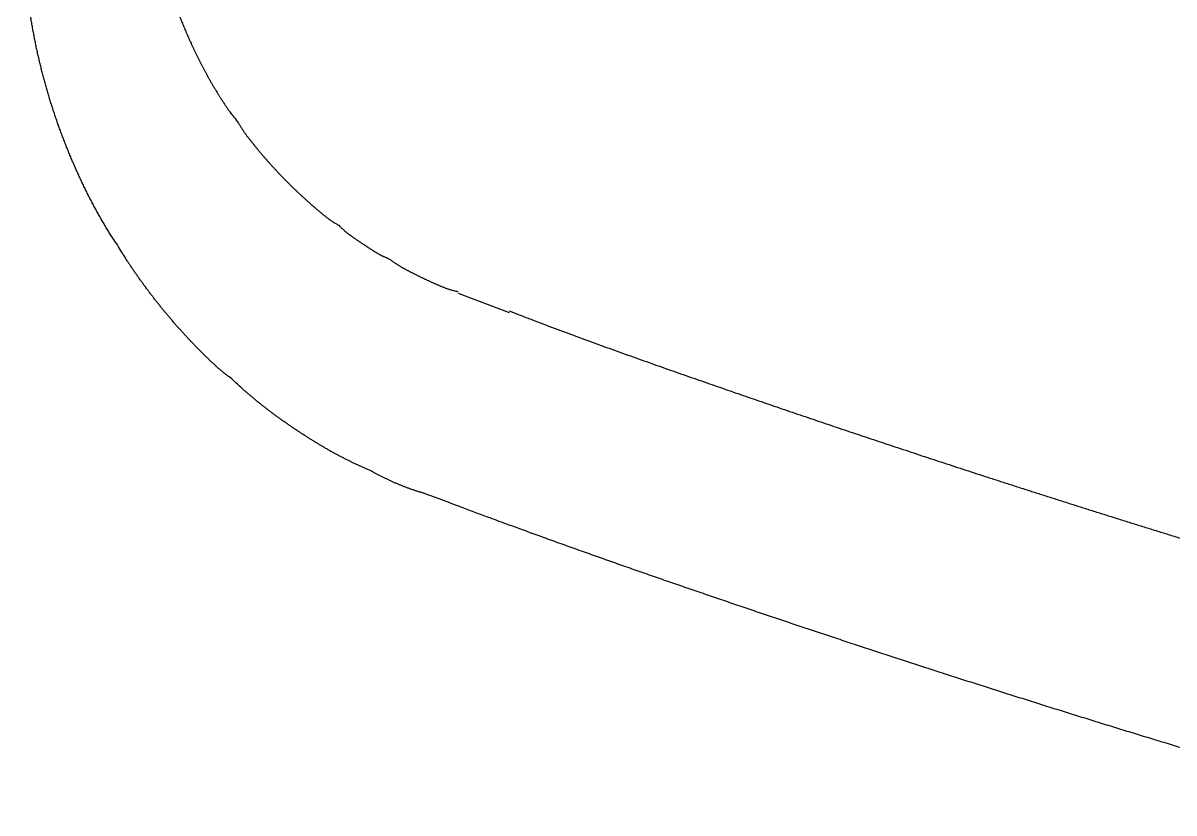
# Model space of a CAD drawing. Extents: x 832 to 911, y 781 to 934.
# Drawn here: x 867.469 to 868.033, y 800.288 to 800.675 of the extents above; entities that cross this region are included whole.
import ezdxf

# ---------------------------------------------------------------- set-up
doc = ezdxf.new("R2010")
doc.units = 0
doc.header["$MEASUREMENT"] = 0
doc.layers.add('1', color=4, linetype='Continuous')

# ---------------------------------------------------------------- blocks, each defined once
blk = doc.blocks.new('HSSCP')
at = {"layer": '1', "color": 4}
blk.add_lwpolyline([(3.21311, -1.93062), (3.23819, -1.94004)], dxfattribs=at)
for points, knots in [([(3.06171, -1.72265), (3.06171, -1.72265), (3.06177, -1.72383), (3.06177, -1.72383), (3.06178, -1.72421), (3.06179, -1.72459), (3.06182, -1.72497), (3.06184, -1.72535), (3.06185, -1.72573), (3.06188, -1.72609), (3.06189, -1.72646), (3.06192, -1.72684), (3.06193, -1.72721), (3.06196, -1.72756), (3.06198, -1.72793), (3.062, -1.72828), (3.06203, -1.72863), (3.06205, -1.729), (3.06208, -1.72935), (3.06209, -1.72969), (3.06212, -1.73004), (3.06215, -1.73039), (3.06217, -1.73073), (3.0622, -1.73107), (3.06223, -1.73141), (3.06226, -1.73175), (3.06228, -1.73209), (3.06231, -1.73243), (3.06234, -1.73277), (3.06236, -1.73309), (3.06241, -1.73343), (3.06243, -1.73376), (3.06246, -1.73408), (3.06249, -1.73441), (3.06253, -1.73473), (3.06255, -1.73506), (3.06258, -1.73539), (3.06262, -1.73571), (3.06265, -1.73604), (3.06268, -1.73636), (3.06272, -1.73667), (3.06274, -1.737), (3.06278, -1.73733), (3.06281, -1.73764), (3.06285, -1.73796), (3.06289, -1.73827), (3.06292, -1.7386), (3.06296, -1.73891), (3.06299, -1.73922), (3.06303, -1.73955), (3.06307, -1.73986), (3.06311, -1.74017), (3.06315, -1.74049), (3.06318, -1.7408), (3.06322, -1.74112), (3.06326, -1.74143), (3.0633, -1.74175), (3.06334, -1.74206), (3.06338, -1.74237), (3.06342, -1.74268), (3.06346, -1.74299), (3.0635, -1.74331), (3.06354, -1.74362), (3.06359, -1.74393), (3.06364, -1.74424), (3.06368, -1.74455), (3.06372, -1.74487), (3.06376, -1.74518), (3.06382, -1.74549), (3.06386, -1.7458), (3.0639, -1.74613), (3.06395, -1.74644), (3.06399, -1.74675), (3.06405, -1.74706), (3.06409, -1.74738), (3.06414, -1.74769), (3.06418, -1.748), (3.06424, -1.74831), (3.06429, -1.74864), (3.06434, -1.74895), (3.06439, -1.74926), (3.06444, -1.74957), (3.06449, -1.7499), (3.06455, -1.75021), (3.0646, -1.75052), (3.06466, -1.75085), (3.06471, -1.75116), (3.06477, -1.75149), (3.06482, -1.7518), (3.06487, -1.75212), (3.06493, -1.75243), (3.06498, -1.75276), (3.06504, -1.75309), (3.0651, -1.7534), (3.06516, -1.75372), (3.06521, -1.75405), (3.06528, -1.75437), (3.06533, -1.7547), (3.0654, -1.75503), (3.06546, -1.75535), (3.06552, -1.75568), (3.06558, -1.756), (3.06565, -1.75633), (3.06571, -1.75667), (3.06577, -1.75699), (3.06584, -1.75732), (3.0659, -1.75766), (3.06597, -1.75798), (3.06604, -1.75832), (3.06611, -1.75865), (3.06618, -1.75899), (3.06624, -1.75931), (3.06631, -1.75965), (3.06638, -1.75999), (3.06646, -1.76033), (3.06653, -1.76067), (3.0666, -1.76101), (3.06668, -1.76135), (3.06675, -1.76168), (3.06683, -1.76202), (3.06689, -1.76236), (3.06698, -1.7627), (3.06706, -1.76305), (3.06714, -1.76339), (3.06721, -1.76375), (3.06729, -1.76409), (3.06737, -1.76444), (3.06745, -1.76479), (3.06753, -1.76513), (3.06761, -1.76548), (3.06771, -1.76584), (3.06779, -1.76619), (3.06787, -1.76654), (3.06795, -1.76689), (3.06805, -1.76725), (3.06813, -1.76761), (3.06822, -1.76796), (3.06831, -1.76832), (3.0684, -1.76868), (3.0685, -1.76904), (3.06858, -1.7694), (3.06867, -1.76976), (3.06877, -1.77012), (3.06886, -1.77047), (3.06896, -1.77084), (3.06905, -1.77121), (3.06915, -1.77157), (3.06924, -1.77193), (3.06934, -1.77229), (3.06944, -1.77266), (3.06954, -1.77302), (3.06963, -1.77339), (3.06974, -1.77377), (3.06985, -1.77414), (3.06995, -1.7745), (3.07005, -1.77487), (3.07015, -1.77523), (3.07026, -1.77561), (3.07037, -1.77598), (3.07048, -1.77635), (3.07058, -1.77673), (3.07069, -1.77709), (3.0708, -1.77747), (3.07091, -1.77784), (3.07102, -1.77822), (3.07114, -1.77858), (3.07125, -1.77896), (3.07136, -1.77934), (3.07148, -1.77971), (3.07159, -1.78009), (3.07171, -1.78047), (3.07182, -1.78085), (3.07194, -1.78123), (3.07206, -1.78161), (3.07218, -1.78198), (3.07229, -1.78236), (3.07241, -1.78274), (3.07254, -1.78311), (3.07267, -1.78349), (3.07279, -1.78387), (3.07292, -1.78427), (3.07304, -1.78465), (3.07316, -1.78503), (3.0733, -1.78541), (3.07342, -1.78579), (3.07355, -1.78618), (3.07369, -1.78656), (3.07381, -1.78694), (3.07395, -1.78733), (3.07408, -1.78771), (3.07422, -1.78811), (3.07435, -1.78849), (3.07449, -1.78888), (3.07463, -1.78927), (3.07476, -1.78965), (3.0749, -1.79005), (3.07505, -1.79044), (3.07518, -1.79082), (3.07533, -1.79121), (3.07547, -1.79161), (3.07562, -1.792), (3.07575, -1.79239), (3.0759, -1.79279), (3.07605, -1.79318), (3.0762, -1.79357), (3.07635, -1.79397), (3.0765, -1.79436), (3.07665, -1.79475), (3.0768, -1.79516), (3.07696, -1.79555), (3.07711, -1.79595), (3.07727, -1.79635), (3.07742, -1.79675), (3.07758, -1.79714), (3.07775, -1.79755), (3.07789, -1.79794), (3.07806, -1.79835), (3.07822, -1.79875), (3.07838, -1.79915), (3.07855, -1.79955), (3.07872, -1.79996), (3.07888, -1.80037), (3.07905, -1.80076), (3.07922, -1.80117), (3.07939, -1.80157), (3.07956, -1.80198), (3.07973, -1.80239), (3.0799, -1.8028), (3.08008, -1.8032), (3.08025, -1.80362), (3.08043, -1.80403), (3.08061, -1.80444), (3.0808, -1.80484), (3.08097, -1.80526), (3.08115, -1.80567), (3.08134, -1.80609), (3.08152, -1.8065), (3.08171, -1.80691), (3.0819, -1.80733), (3.08209, -1.80775), (3.08228, -1.80815), (3.08247, -1.80857), (3.08266, -1.80899), (3.08285, -1.80941), (3.08305, -1.80982), (3.08324, -1.81024), (3.08344, -1.81066), (3.08363, -1.81108), (3.08384, -1.8115), (3.08404, -1.81192), (3.08424, -1.81234), (3.08445, -1.81278), (3.08465, -1.8132), (3.08485, -1.81362), (3.08507, -1.81404), (3.08527, -1.81446), (3.08548, -1.81489), (3.08569, -1.81531), (3.08591, -1.81575), (3.08613, -1.81617), (3.08634, -1.8166), (3.08656, -1.81702), (3.08678, -1.81746), (3.087, -1.81789), (3.08723, -1.81831), (3.08744, -1.81875), (3.08767, -1.81918), (3.08789, -1.81961), (3.08812, -1.82005), (3.08835, -1.82048), (3.08858, -1.82092), (3.08881, -1.82135), (3.08906, -1.82178), (3.08929, -1.82222), (3.08952, -1.82265), (3.08976, -1.8231), (3.09001, -1.82353), (3.09025, -1.82397), (3.09048, -1.82442), (3.09074, -1.82485), (3.09098, -1.8253), (3.09123, -1.82573), (3.09147, -1.82618), (3.09173, -1.82661), (3.09199, -1.82706), (3.09223, -1.82749), (3.09249, -1.82794), (3.09275, -1.82839), (3.093, -1.82884), (3.09328, -1.82928), (3.09353, -1.82973), (3.0938, -1.83017), (3.09406, -1.83063), (3.09433, -1.83108), (3.0946, -1.83152), (3.09488, -1.83197), (3.09515, -1.83242), (3.09543, -1.83287), (3.0957, -1.83331), (3.09597, -1.83376), (3.09626, -1.83421), (3.09654, -1.83466), (3.09682, -1.83509), (3.0971, -1.83554), (3.09738, -1.83598), (3.09768, -1.83643), (3.09798, -1.83689), (3.09828, -1.83734), (3.09858, -1.8378), (3.09889, -1.83826), (3.09918, -1.83868), (3.09947, -1.83912), (3.09976, -1.83955), (3.10002, -1.83993), (3.10029, -1.84031), (3.10055, -1.84071), (3.1009, -1.84119), (3.10125, -1.84168), (3.1016, -1.84216), (3.10216, -1.8429), (3.10272, -1.84363), (3.10329, -1.84437), (3.10402, -1.84532), (3.10476, -1.84627), (3.10551, -1.84722)], [0, 0, 0, 0, 1, 1, 1, 2, 2, 2, 3, 3, 3, 4, 4, 4, 5, 5, 5, 6, 6, 6, 7, 7, 7, 8, 8, 8, 9, 9, 9, 10, 10, 10, 11, 11, 11, 12, 12, 12, 13, 13, 13, 14, 14, 14, 15, 15, 15, 16, 16, 16, 17, 17, 17, 18, 18, 18, 19, 19, 19, 20, 20, 20, 21, 21, 21, 22, 22, 22, 23, 23, 23, 24, 24, 24, 25, 25, 25, 26, 26, 26, 27, 27, 27, 28, 28, 28, 29, 29, 29, 30, 30, 30, 31, 31, 31, 32, 32, 32, 33, 33, 33, 34, 34, 34, 35, 35, 35, 36, 36, 36, 37, 37, 37, 38, 38, 38, 39, 39, 39, 40, 40, 40, 41, 41, 41, 42, 42, 42, 43, 43, 43, 44, 44, 44, 45, 45, 45, 46, 46, 46, 47, 47, 47, 48, 48, 48, 49, 49, 49, 50, 50, 50, 51, 51, 51, 52, 52, 52, 53, 53, 53, 54, 54, 54, 55, 55, 55, 56, 56, 56, 57, 57, 57, 58, 58, 58, 59, 59, 59, 60, 60, 60, 61, 61, 61, 62, 62, 62, 63, 63, 63, 64, 64, 64, 65, 65, 65, 66, 66, 66, 67, 67, 67, 68, 68, 68, 69, 69, 69, 70, 70, 70, 71, 71, 71, 72, 72, 72, 73, 73, 73, 74, 74, 74, 75, 75, 75, 76, 76, 76, 77, 77, 77, 78, 78, 78, 79, 79, 79, 80, 80, 80, 81, 81, 81, 82, 82, 82, 83, 83, 83, 84, 84, 84, 85, 85, 85, 86, 86, 86, 87, 87, 87, 88, 88, 88, 89, 89, 89, 90, 90, 90, 91, 91, 91, 92, 92, 92, 93, 93, 93, 94, 94, 94, 95, 95, 95, 96, 96, 96, 97, 97, 97, 98, 98, 98, 99, 99, 99, 100, 100, 100, 101, 101, 101, 102, 102, 102, 103, 103, 103, 104, 104, 104, 105, 105, 105, 106, 106, 106, 107, 107, 107, 108, 108, 108, 108]), ([(3.0462, -1.90696), (3.0462, -1.90696), (3.04492, -1.90505), (3.04492, -1.90505), (3.04449, -1.90441), (3.04408, -1.90376), (3.04366, -1.90312), (3.04324, -1.90247), (3.04283, -1.90181), (3.04241, -1.90116), (3.04201, -1.90051), (3.0416, -1.89984), (3.04119, -1.89918), (3.04079, -1.89851), (3.04038, -1.89783), (3.03998, -1.89717), (3.03958, -1.89649), (3.03918, -1.89581), (3.03879, -1.89513), (3.0384, -1.89446), (3.038, -1.89378), (3.03761, -1.89309), (3.03723, -1.89241), (3.03684, -1.89172), (3.03646, -1.89103), (3.03608, -1.89033), (3.03569, -1.88964), (3.03532, -1.88894), (3.03494, -1.88824), (3.03456, -1.88754), (3.03419, -1.88683), (3.03381, -1.88613), (3.03345, -1.88542), (3.03308, -1.88472), (3.03271, -1.88401), (3.03235, -1.88329), (3.03198, -1.88259), (3.03163, -1.88187), (3.03128, -1.88116), (3.03091, -1.88045), (3.03056, -1.87973), (3.03021, -1.87901), (3.02985, -1.87829), (3.02951, -1.87756), (3.02916, -1.87684), (3.02882, -1.87612), (3.02848, -1.87539), (3.02813, -1.87465), (3.0278, -1.87394), (3.02747, -1.8732), (3.02713, -1.87247), (3.02679, -1.87174), (3.02646, -1.87101), (3.02614, -1.87027), (3.02581, -1.86954), (3.02549, -1.86881), (3.02516, -1.86808), (3.02483, -1.86734), (3.02452, -1.8666), (3.0242, -1.86587), (3.02389, -1.86512), (3.02357, -1.86439), (3.02326, -1.86364), (3.02295, -1.86291), (3.02265, -1.86216), (3.02234, -1.86142), (3.02204, -1.86067), (3.02174, -1.85992), (3.02144, -1.85918), (3.02115, -1.85843), (3.02085, -1.85769), (3.02055, -1.85694), (3.02026, -1.85619), (3.01997, -1.85545), (3.01968, -1.8547), (3.0194, -1.85394), (3.01911, -1.8532), (3.01884, -1.85244), (3.01855, -1.85169), (3.01828, -1.85093), (3.01801, -1.85019), (3.01773, -1.84943), (3.01746, -1.84867), (3.0172, -1.84791), (3.01693, -1.84715), (3.01666, -1.8464), (3.0164, -1.84564), (3.01614, -1.84488), (3.01588, -1.84412), (3.01562, -1.84335), (3.01537, -1.84259), (3.01511, -1.84183), (3.01487, -1.84107), (3.01461, -1.84031), (3.01436, -1.83954), (3.01412, -1.83878), (3.01388, -1.83801), (3.01364, -1.83725), (3.0134, -1.83647), (3.01317, -1.83571), (3.01293, -1.83494), (3.0127, -1.83417), (3.01246, -1.83341), (3.01223, -1.83263), (3.01202, -1.83186), (3.01179, -1.83109), (3.01157, -1.83032), (3.01135, -1.82954), (3.01114, -1.82877), (3.01092, -1.828), (3.0107, -1.82722), (3.01048, -1.82645), (3.01028, -1.82568), (3.01008, -1.8249), (3.00987, -1.82412), (3.00966, -1.82334), (3.00947, -1.82257), (3.00926, -1.82178), (3.00906, -1.82101), (3.00887, -1.82022), (3.00868, -1.81945), (3.00849, -1.81866), (3.0083, -1.81789), (3.00811, -1.8171), (3.00792, -1.81632), (3.00774, -1.81554), (3.00757, -1.81476), (3.00739, -1.81397), (3.00722, -1.81318), (3.00704, -1.81241), (3.00686, -1.81163), (3.0067, -1.81084), (3.00652, -1.81005), (3.00636, -1.80927), (3.0062, -1.80848), (3.00604, -1.80769), (3.00587, -1.80691), (3.00572, -1.80612), (3.00556, -1.80533), (3.00541, -1.80453), (3.00526, -1.80374), (3.00511, -1.80296), (3.00496, -1.80217), (3.00481, -1.80137), (3.00468, -1.80058), (3.00454, -1.7998), (3.00439, -1.799), (3.00426, -1.79821), (3.00412, -1.79742), (3.004, -1.79662), (3.00387, -1.79584), (3.00374, -1.79504), (3.00361, -1.79425), (3.00349, -1.79345), (3.00336, -1.79266), (3.00326, -1.79186), (3.00313, -1.79106), (3.00302, -1.79028), (3.0029, -1.78948), (3.00279, -1.78868), (3.00269, -1.78788), (3.00258, -1.78709), (3.00248, -1.78629), (3.00237, -1.78549), (3.00228, -1.78469), (3.00218, -1.78389), (3.00208, -1.78309), (3.00199, -1.78229), (3.0019, -1.78149), (3.0018, -1.78069), (3.00172, -1.77989), (3.00164, -1.77909), (3.00155, -1.77829), (3.00148, -1.77749), (3.0014, -1.77667), (3.00132, -1.77587), (3.00125, -1.77506), (3.00117, -1.77426), (3.0011, -1.77344), (3.00103, -1.77264), (3.00096, -1.77183), (3.00091, -1.77103), (3.00084, -1.77023), (3.00079, -1.76943), (3.00073, -1.7686), (3.00068, -1.76779), (3.00062, -1.76696), (3.00057, -1.76612), (3.00052, -1.76528), (3.00047, -1.76442), (3.00043, -1.76364), (3.00039, -1.76284), (3.00035, -1.76205), (3.00031, -1.76133), (3.00028, -1.76061), (3.00024, -1.75989), (3.00022, -1.75896), (3.00018, -1.75802), (3.00016, -1.75709), (3.00012, -1.75565), (3.00008, -1.7542), (3.00007, -1.75275), (3.00004, -1.75083), (3.00001, -1.74894), (3, -1.74702)], [0, 0, 0, 0, 1, 1, 1, 2, 2, 2, 3, 3, 3, 4, 4, 4, 5, 5, 5, 6, 6, 6, 7, 7, 7, 8, 8, 8, 9, 9, 9, 10, 10, 10, 11, 11, 11, 12, 12, 12, 13, 13, 13, 14, 14, 14, 15, 15, 15, 16, 16, 16, 17, 17, 17, 18, 18, 18, 19, 19, 19, 20, 20, 20, 21, 21, 21, 22, 22, 22, 23, 23, 23, 24, 24, 24, 25, 25, 25, 26, 26, 26, 27, 27, 27, 28, 28, 28, 29, 29, 29, 30, 30, 30, 31, 31, 31, 32, 32, 32, 33, 33, 33, 34, 34, 34, 35, 35, 35, 36, 36, 36, 37, 37, 37, 38, 38, 38, 39, 39, 39, 40, 40, 40, 41, 41, 41, 42, 42, 42, 43, 43, 43, 44, 44, 44, 45, 45, 45, 46, 46, 46, 47, 47, 47, 48, 48, 48, 49, 49, 49, 50, 50, 50, 51, 51, 51, 52, 52, 52, 53, 53, 53, 54, 54, 54, 55, 55, 55, 56, 56, 56, 57, 57, 57, 58, 58, 58, 59, 59, 59, 60, 60, 60, 61, 61, 61, 62, 62, 62, 63, 63, 63, 64, 64, 64, 65, 65, 65, 66, 66, 66, 67, 67, 67, 68, 68, 68, 68]), ([(3.10551, -1.84722), (3.10551, -1.84722), (3.10593, -1.84793), (3.10593, -1.84793), (3.10607, -1.84816), (3.1062, -1.84841), (3.10634, -1.84864), (3.10647, -1.84887), (3.10662, -1.84909), (3.10676, -1.84932), (3.10689, -1.84953), (3.10703, -1.84975), (3.10718, -1.84997), (3.10731, -1.85019), (3.10745, -1.8504), (3.1076, -1.85062), (3.10773, -1.85082), (3.10787, -1.85103), (3.10802, -1.85124), (3.10815, -1.85145), (3.10829, -1.85164), (3.10844, -1.85184), (3.10857, -1.85204), (3.10871, -1.85225), (3.10886, -1.85244), (3.109, -1.85264), (3.10914, -1.85283), (3.10928, -1.85302), (3.10942, -1.85321), (3.10956, -1.8534), (3.1097, -1.85359), (3.10985, -1.85378), (3.10999, -1.85397), (3.11013, -1.85416), (3.11027, -1.85434), (3.11042, -1.85453), (3.11056, -1.85472), (3.1107, -1.85489), (3.11084, -1.85508), (3.11099, -1.85526), (3.11112, -1.85545), (3.11127, -1.85562), (3.11141, -1.8558), (3.11156, -1.85599), (3.11171, -1.85617), (3.11184, -1.85634), (3.11199, -1.85653), (3.11213, -1.85671), (3.11228, -1.85689), (3.11243, -1.85708), (3.11256, -1.85725), (3.11271, -1.85743), (3.11285, -1.8576), (3.113, -1.85779), (3.11315, -1.85797), (3.11328, -1.85815), (3.11343, -1.85832), (3.11358, -1.8585), (3.11373, -1.85868), (3.11386, -1.85887), (3.11401, -1.85904), (3.11416, -1.85922), (3.11431, -1.8594), (3.11445, -1.85957), (3.1146, -1.85975), (3.11475, -1.85992), (3.1149, -1.8601), (3.11503, -1.86028), (3.11518, -1.86045), (3.11533, -1.86063), (3.11548, -1.86081), (3.11563, -1.86098), (3.11578, -1.86116), (3.11591, -1.86133), (3.11606, -1.86151), (3.11621, -1.86169), (3.11636, -1.86186), (3.11651, -1.86203), (3.11666, -1.8622), (3.11681, -1.86238), (3.11696, -1.86256), (3.11711, -1.86273), (3.11726, -1.86291), (3.1174, -1.86308), (3.11754, -1.86325), (3.1177, -1.86342), (3.11784, -1.8636), (3.118, -1.86378), (3.11815, -1.86394), (3.1183, -1.86412), (3.11845, -1.86429), (3.1186, -1.86447), (3.11875, -1.86463), (3.1189, -1.86481), (3.11905, -1.86498), (3.11919, -1.86515), (3.11934, -1.86532), (3.11949, -1.8655), (3.11966, -1.86566), (3.11981, -1.86584), (3.11995, -1.86601), (3.1201, -1.86618), (3.12025, -1.86635), (3.1204, -1.86652), (3.12056, -1.86669), (3.12071, -1.86687), (3.12086, -1.86703), (3.12101, -1.86721), (3.12118, -1.86737), (3.12132, -1.86755), (3.12147, -1.86771), (3.12162, -1.86789), (3.12179, -1.86805), (3.12193, -1.86821), (3.12208, -1.86839), (3.12223, -1.86855), (3.1224, -1.86873), (3.12255, -1.86889), (3.12269, -1.86905), (3.12286, -1.86923), (3.12301, -1.86939), (3.12316, -1.86955), (3.12332, -1.86973), (3.12347, -1.86989), (3.12363, -1.87006), (3.12378, -1.87023), (3.12393, -1.8704), (3.12409, -1.87056), (3.12424, -1.87072), (3.1244, -1.8709), (3.12455, -1.87106), (3.1247, -1.87122), (3.12486, -1.87139), (3.12501, -1.87155), (3.12518, -1.87171), (3.12533, -1.87187), (3.12549, -1.87204), (3.12564, -1.87221), (3.1258, -1.87238), (3.12595, -1.87254), (3.12611, -1.8727), (3.12626, -1.87286), (3.12642, -1.87303), (3.12657, -1.87319), (3.12674, -1.87335), (3.12689, -1.87351), (3.12705, -1.87368), (3.1272, -1.87383), (3.12736, -1.87399), (3.12751, -1.87415), (3.12767, -1.87432), (3.12783, -1.87448), (3.12798, -1.87464), (3.12815, -1.8748), (3.1283, -1.87497), (3.12846, -1.87512), (3.12862, -1.87528), (3.12877, -1.87544), (3.12893, -1.8756), (3.1291, -1.87577), (3.12925, -1.87592), (3.12941, -1.87608), (3.12957, -1.87624), (3.12972, -1.87639), (3.12988, -1.87655), (3.13005, -1.87672), (3.13019, -1.87688), (3.13036, -1.87703), (3.13052, -1.87719), (3.13068, -1.87735), (3.13083, -1.8775), (3.131, -1.87767), (3.13116, -1.87781), (3.13132, -1.87798), (3.13148, -1.87814), (3.13165, -1.87829), (3.1318, -1.87845), (3.13196, -1.8786), (3.13212, -1.87876), (3.13228, -1.87891), (3.13245, -1.87908), (3.13261, -1.87924), (3.13277, -1.87939), (3.13293, -1.87955), (3.1331, -1.8797), (3.13326, -1.87986), (3.13342, -1.88001), (3.13359, -1.88017), (3.13375, -1.88032), (3.13391, -1.88047), (3.13407, -1.88064), (3.13424, -1.88078), (3.1344, -1.88095), (3.13456, -1.8811), (3.13472, -1.88126), (3.13489, -1.88141), (3.13505, -1.88157), (3.13523, -1.88172), (3.13539, -1.88188), (3.13555, -1.88203), (3.13572, -1.8822), (3.13589, -1.88234), (3.13605, -1.88249), (3.13622, -1.88266), (3.13638, -1.88281), (3.13656, -1.88297), (3.13672, -1.88312), (3.1369, -1.88327), (3.13706, -1.88343), (3.13723, -1.88358), (3.1374, -1.88374), (3.13756, -1.88389), (3.13774, -1.88405), (3.13791, -1.8842), (3.13808, -1.88437), (3.13825, -1.88451), (3.13841, -1.88466), (3.13859, -1.88483), (3.13877, -1.88498), (3.13893, -1.88514), (3.13911, -1.88529), (3.13928, -1.88545), (3.13946, -1.8856), (3.13963, -1.88576), (3.1398, -1.88591), (3.13997, -1.88606), (3.14015, -1.88622), (3.14033, -1.88637), (3.1405, -1.88654), (3.14068, -1.88668), (3.14086, -1.88685), (3.14103, -1.887), (3.14121, -1.88716), (3.1414, -1.88731), (3.14157, -1.88747), (3.14175, -1.88762), (3.14193, -1.88778), (3.14212, -1.88793), (3.14229, -1.8881), (3.14247, -1.88826), (3.14266, -1.88841), (3.14284, -1.88857), (3.14301, -1.88872), (3.1432, -1.88888), (3.14339, -1.88903), (3.14357, -1.88919), (3.14376, -1.88936), (3.14393, -1.88951), (3.14412, -1.88967), (3.14431, -1.88983), (3.1445, -1.88998), (3.14469, -1.89014), (3.14487, -1.89031), (3.14506, -1.89046), (3.14525, -1.89062), (3.14544, -1.89078), (3.14563, -1.89094), (3.14583, -1.89109), (3.14602, -1.89126), (3.14621, -1.89142), (3.1464, -1.89158), (3.14659, -1.89173), (3.1468, -1.89189), (3.14699, -1.89206), (3.14719, -1.89222), (3.14738, -1.89237), (3.14758, -1.89253), (3.14777, -1.89269), (3.14798, -1.89284), (3.14817, -1.89301), (3.14837, -1.89317), (3.14857, -1.89332), (3.14876, -1.89347), (3.14897, -1.89363), (3.14917, -1.89378), (3.14937, -1.89394), (3.14958, -1.89409), (3.14979, -1.89424), (3.15, -1.8944), (3.15021, -1.89455), (3.1504, -1.89469), (3.15061, -1.89484), (3.15081, -1.89497), (3.15099, -1.89511), (3.15116, -1.89523), (3.15135, -1.89537), (3.15158, -1.89551), (3.15181, -1.89566), (3.15206, -1.89581), (3.15243, -1.89604), (3.15279, -1.89626), (3.15317, -1.89646), (3.15365, -1.89675), (3.15413, -1.89702), (3.15462, -1.89729)], [0, 0, 0, 0, 1, 1, 1, 2, 2, 2, 3, 3, 3, 4, 4, 4, 5, 5, 5, 6, 6, 6, 7, 7, 7, 8, 8, 8, 9, 9, 9, 10, 10, 10, 11, 11, 11, 12, 12, 12, 13, 13, 13, 14, 14, 14, 15, 15, 15, 16, 16, 16, 17, 17, 17, 18, 18, 18, 19, 19, 19, 20, 20, 20, 21, 21, 21, 22, 22, 22, 23, 23, 23, 24, 24, 24, 25, 25, 25, 26, 26, 26, 27, 27, 27, 28, 28, 28, 29, 29, 29, 30, 30, 30, 31, 31, 31, 32, 32, 32, 33, 33, 33, 34, 34, 34, 35, 35, 35, 36, 36, 36, 37, 37, 37, 38, 38, 38, 39, 39, 39, 40, 40, 40, 41, 41, 41, 42, 42, 42, 43, 43, 43, 44, 44, 44, 45, 45, 45, 46, 46, 46, 47, 47, 47, 48, 48, 48, 49, 49, 49, 50, 50, 50, 51, 51, 51, 52, 52, 52, 53, 53, 53, 54, 54, 54, 55, 55, 55, 56, 56, 56, 57, 57, 57, 58, 58, 58, 59, 59, 59, 60, 60, 60, 61, 61, 61, 62, 62, 62, 63, 63, 63, 64, 64, 64, 65, 65, 65, 66, 66, 66, 67, 67, 67, 68, 68, 68, 69, 69, 69, 70, 70, 70, 71, 71, 71, 72, 72, 72, 73, 73, 73, 74, 74, 74, 75, 75, 75, 76, 76, 76, 77, 77, 77, 78, 78, 78, 79, 79, 79, 80, 80, 80, 81, 81, 81, 82, 82, 82, 83, 83, 83, 84, 84, 84, 85, 85, 85, 86, 86, 86, 87, 87, 87, 88, 88, 88, 89, 89, 89, 90, 90, 90, 91, 91, 91, 92, 92, 92, 93, 93, 93, 94, 94, 94, 95, 95, 95, 96, 96, 96, 97, 97, 97, 98, 98, 98, 98]), ([(3.15462, -1.89729), (3.15462, -1.89729), (3.15503, -1.89771), (3.15503, -1.89771), (3.15516, -1.89785), (3.1553, -1.89798), (3.15544, -1.89812), (3.15557, -1.89825), (3.15571, -1.89838), (3.15584, -1.89851), (3.15598, -1.89863), (3.15611, -1.89877), (3.15625, -1.89889), (3.15639, -1.89901), (3.15652, -1.89914), (3.15666, -1.89927), (3.15679, -1.89939), (3.15693, -1.8995), (3.15706, -1.89962), (3.1572, -1.89975), (3.15734, -1.89987), (3.15747, -1.89998), (3.15761, -1.9001), (3.15774, -1.90021), (3.15788, -1.90033), (3.15801, -1.90044), (3.15815, -1.90055), (3.15828, -1.90066), (3.15842, -1.90076), (3.15856, -1.90089), (3.15869, -1.90099), (3.15883, -1.90109), (3.15896, -1.9012), (3.1591, -1.90131), (3.15923, -1.90141), (3.15937, -1.90152), (3.15951, -1.90162), (3.15964, -1.90173), (3.15978, -1.90184), (3.15991, -1.90193), (3.16005, -1.90203), (3.16018, -1.90213), (3.16033, -1.90223), (3.16047, -1.90234), (3.1606, -1.90243), (3.16074, -1.90253), (3.16088, -1.90262), (3.16101, -1.90273), (3.16115, -1.90283), (3.16128, -1.90292), (3.16142, -1.90302), (3.16155, -1.90311), (3.16169, -1.90321), (3.16182, -1.9033), (3.16196, -1.90339), (3.1621, -1.90349), (3.16223, -1.90358), (3.16237, -1.90368), (3.1625, -1.90377), (3.16264, -1.90387), (3.16277, -1.90396), (3.16291, -1.90406), (3.16305, -1.90415), (3.16318, -1.90425), (3.16332, -1.90434), (3.16345, -1.90444), (3.16359, -1.90453), (3.16372, -1.90463), (3.16386, -1.90471), (3.16399, -1.90481), (3.16413, -1.9049), (3.16427, -1.905), (3.1644, -1.90509), (3.16454, -1.90519), (3.16467, -1.90527), (3.16481, -1.90536), (3.16494, -1.90546), (3.16508, -1.90555), (3.16522, -1.90563), (3.16535, -1.90573), (3.16549, -1.90582), (3.16562, -1.90592), (3.16576, -1.906), (3.16589, -1.90609), (3.16603, -1.90619), (3.16616, -1.90627), (3.16631, -1.90637), (3.16645, -1.90646), (3.16659, -1.90654), (3.16672, -1.90664), (3.16686, -1.90673), (3.16699, -1.90681), (3.16713, -1.90691), (3.16726, -1.907), (3.1674, -1.90708), (3.16753, -1.90718), (3.16767, -1.90726), (3.16781, -1.90736), (3.16794, -1.90744), (3.16808, -1.90753), (3.16821, -1.90763), (3.16835, -1.90771), (3.16848, -1.9078), (3.16862, -1.90788), (3.16876, -1.90798), (3.16889, -1.90806), (3.16903, -1.90816), (3.16916, -1.90824), (3.1693, -1.90832), (3.16943, -1.90841), (3.16957, -1.90849), (3.1697, -1.90859), (3.16984, -1.90867), (3.16998, -1.90877), (3.17011, -1.90885), (3.17025, -1.90893), (3.17038, -1.90902), (3.17052, -1.90911), (3.17065, -1.9092), (3.17079, -1.90928), (3.17093, -1.90936), (3.17106, -1.90946), (3.1712, -1.90954), (3.17133, -1.90962), (3.17147, -1.90972), (3.1716, -1.9098), (3.17174, -1.90988), (3.17188, -1.90996), (3.17201, -1.91005), (3.17215, -1.91014), (3.17228, -1.91022), (3.17242, -1.9103), (3.17255, -1.91038), (3.17269, -1.91046), (3.17282, -1.91054), (3.17296, -1.91062), (3.1731, -1.91071), (3.17323, -1.91079), (3.17337, -1.91087), (3.1735, -1.91095), (3.17364, -1.91103), (3.17377, -1.91111), (3.17391, -1.91119), (3.17405, -1.91126), (3.17418, -1.91134), (3.17432, -1.91142), (3.17445, -1.91149), (3.17459, -1.91157), (3.17472, -1.91164), (3.17486, -1.91172), (3.17499, -1.91179), (3.17513, -1.91186), (3.17527, -1.91193), (3.1754, -1.91201), (3.17554, -1.91208), (3.17567, -1.91214), (3.17581, -1.91221), (3.17596, -1.91228), (3.17609, -1.91235), (3.17623, -1.91241), (3.17636, -1.91247), (3.1765, -1.91254), (3.17662, -1.91259), (3.17674, -1.91265), (3.17687, -1.9127), (3.17699, -1.91275), (3.17714, -1.91282), (3.17729, -1.91289), (3.17744, -1.91294), (3.17767, -1.91304), (3.17791, -1.91312), (3.17814, -1.9132), (3.17845, -1.91331), (3.17875, -1.9134), (3.17906, -1.91351)], [0, 0, 0, 0, 1, 1, 1, 2, 2, 2, 3, 3, 3, 4, 4, 4, 5, 5, 5, 6, 6, 6, 7, 7, 7, 8, 8, 8, 9, 9, 9, 10, 10, 10, 11, 11, 11, 12, 12, 12, 13, 13, 13, 14, 14, 14, 15, 15, 15, 16, 16, 16, 17, 17, 17, 18, 18, 18, 19, 19, 19, 20, 20, 20, 21, 21, 21, 22, 22, 22, 23, 23, 23, 24, 24, 24, 25, 25, 25, 26, 26, 26, 27, 27, 27, 28, 28, 28, 29, 29, 29, 30, 30, 30, 31, 31, 31, 32, 32, 32, 33, 33, 33, 34, 34, 34, 35, 35, 35, 36, 36, 36, 37, 37, 37, 38, 38, 38, 39, 39, 39, 40, 40, 40, 41, 41, 41, 42, 42, 42, 43, 43, 43, 44, 44, 44, 45, 45, 45, 46, 46, 46, 47, 47, 47, 48, 48, 48, 49, 49, 49, 50, 50, 50, 51, 51, 51, 52, 52, 52, 53, 53, 53, 54, 54, 54, 55, 55, 55, 56, 56, 56, 57, 57, 57, 58, 58, 58, 58]), ([(3.10221, -1.9726), (3.10221, -1.9726), (3.10091, -1.97162), (3.10091, -1.97162), (3.10048, -1.97129), (3.10004, -1.97095), (3.09962, -1.97061), (3.09919, -1.97028), (3.09875, -1.96994), (3.09833, -1.96958), (3.0979, -1.96923), (3.09748, -1.96887), (3.09706, -1.96851), (3.09663, -1.96815), (3.0962, -1.96778), (3.09578, -1.96741), (3.09536, -1.96705), (3.09494, -1.96667), (3.09452, -1.96629), (3.0941, -1.96591), (3.09368, -1.96553), (3.09326, -1.96515), (3.09284, -1.96476), (3.09242, -1.96438), (3.09201, -1.96398), (3.09159, -1.96359), (3.09119, -1.9632), (3.09077, -1.96279), (3.09036, -1.9624), (3.08994, -1.96199), (3.08953, -1.9616), (3.08912, -1.96119), (3.0887, -1.96078), (3.0883, -1.96037), (3.08789, -1.95997), (3.08748, -1.95956), (3.08708, -1.95915), (3.08667, -1.95875), (3.08626, -1.95833), (3.08586, -1.95792), (3.08546, -1.95751), (3.08506, -1.95709), (3.08465, -1.95669), (3.08426, -1.95626), (3.08385, -1.95584), (3.08346, -1.95544), (3.08305, -1.95502), (3.08266, -1.9546), (3.08226, -1.95418), (3.08185, -1.95376), (3.08146, -1.95334), (3.08107, -1.95291), (3.08067, -1.95249), (3.08028, -1.95207), (3.07989, -1.95165), (3.07949, -1.95122), (3.0791, -1.9508), (3.07872, -1.95038), (3.07833, -1.94994), (3.07794, -1.94952), (3.07756, -1.94909), (3.07716, -1.94866), (3.07677, -1.94824), (3.07639, -1.9478), (3.07601, -1.94737), (3.07563, -1.94693), (3.07524, -1.9465), (3.07486, -1.94607), (3.07448, -1.94563), (3.0741, -1.9452), (3.07372, -1.94475), (3.07334, -1.94432), (3.07296, -1.94388), (3.07258, -1.94343), (3.07221, -1.943), (3.07183, -1.94255), (3.07145, -1.94212), (3.07109, -1.94167), (3.07071, -1.94122), (3.07034, -1.94079), (3.06996, -1.94034), (3.06959, -1.93989), (3.06923, -1.93945), (3.06886, -1.939), (3.0685, -1.93855), (3.06813, -1.9381), (3.06776, -1.93764), (3.0674, -1.93719), (3.06703, -1.93675), (3.06666, -1.93629), (3.0663, -1.93584), (3.06595, -1.93538), (3.06558, -1.93493), (3.06523, -1.93447), (3.06486, -1.93401), (3.06451, -1.93356), (3.06414, -1.9331), (3.06379, -1.93264), (3.06344, -1.93218), (3.06308, -1.93172), (3.06273, -1.93125), (3.06238, -1.93078), (3.06203, -1.93032), (3.06167, -1.92986), (3.06132, -1.92938), (3.06097, -1.92892), (3.06061, -1.92846), (3.06028, -1.92799), (3.05992, -1.92751), (3.05958, -1.92705), (3.05923, -1.92657), (3.05889, -1.9261), (3.05855, -1.92563), (3.05821, -1.92515), (3.05786, -1.92468), (3.05752, -1.9242), (3.05718, -1.92373), (3.05684, -1.92324), (3.0565, -1.92276), (3.05617, -1.92229), (3.05584, -1.92181), (3.0555, -1.92133), (3.05518, -1.92085), (3.05484, -1.92038), (3.05451, -1.91989), (3.05417, -1.9194), (3.05385, -1.91891), (3.05349, -1.91841), (3.05317, -1.91789), (3.05283, -1.91739), (3.0525, -1.91692), (3.05219, -1.91644), (3.05188, -1.91597), (3.0516, -1.91555), (3.05131, -1.91511), (3.05103, -1.91468), (3.05066, -1.91412), (3.05031, -1.91357), (3.04995, -1.913), (3.0494, -1.91214), (3.04886, -1.91128), (3.04831, -1.91039), (3.04761, -1.90925), (3.0469, -1.90811), (3.0462, -1.90696)], [0, 0, 0, 0, 1, 1, 1, 2, 2, 2, 3, 3, 3, 4, 4, 4, 5, 5, 5, 6, 6, 6, 7, 7, 7, 8, 8, 8, 9, 9, 9, 10, 10, 10, 11, 11, 11, 12, 12, 12, 13, 13, 13, 14, 14, 14, 15, 15, 15, 16, 16, 16, 17, 17, 17, 18, 18, 18, 19, 19, 19, 20, 20, 20, 21, 21, 21, 22, 22, 22, 23, 23, 23, 24, 24, 24, 25, 25, 25, 26, 26, 26, 27, 27, 27, 28, 28, 28, 29, 29, 29, 30, 30, 30, 31, 31, 31, 32, 32, 32, 33, 33, 33, 34, 34, 34, 35, 35, 35, 36, 36, 36, 37, 37, 37, 38, 38, 38, 39, 39, 39, 40, 40, 40, 41, 41, 41, 42, 42, 42, 43, 43, 43, 44, 44, 44, 45, 45, 45, 46, 46, 46, 47, 47, 47, 48, 48, 48, 48]), ([(3.17906, -1.91351), (3.17906, -1.91351), (3.17957, -1.91391), (3.17957, -1.91391), (3.17973, -1.91404), (3.17989, -1.91416), (3.18007, -1.9143), (3.18023, -1.91442), (3.18039, -1.91454), (3.18057, -1.91468), (3.18073, -1.9148), (3.18091, -1.91492), (3.18107, -1.91505), (3.18123, -1.91517), (3.18141, -1.91528), (3.18157, -1.9154), (3.18175, -1.91552), (3.18191, -1.91563), (3.18209, -1.91575), (3.18225, -1.91586), (3.18243, -1.91597), (3.18259, -1.91609), (3.18277, -1.9162), (3.18294, -1.91631), (3.18311, -1.91642), (3.18328, -1.91652), (3.18344, -1.91663), (3.18362, -1.91674), (3.1838, -1.91685), (3.18397, -1.91696), (3.18414, -1.91705), (3.18431, -1.91716), (3.18449, -1.91727), (3.18465, -1.91737), (3.18483, -1.91747), (3.185, -1.91757), (3.18518, -1.91768), (3.18536, -1.91777), (3.18552, -1.91787), (3.1857, -1.91796), (3.18587, -1.91807), (3.18605, -1.91817), (3.18623, -1.91826), (3.1864, -1.91836), (3.18658, -1.91845), (3.18675, -1.91856), (3.18693, -1.91865), (3.18711, -1.91875), (3.18728, -1.91884), (3.18746, -1.91894), (3.18764, -1.91903), (3.18781, -1.91911), (3.18799, -1.91921), (3.18816, -1.9193), (3.18834, -1.9194), (3.18852, -1.91949), (3.18869, -1.91959), (3.18887, -1.91968), (3.18905, -1.91978), (3.18924, -1.91986), (3.18941, -1.91996), (3.18959, -1.92005), (3.18977, -1.92015), (3.18994, -1.92024), (3.19013, -1.92032), (3.19031, -1.92042), (3.19048, -1.92051), (3.19066, -1.92061), (3.19085, -1.92069), (3.19103, -1.92078), (3.1912, -1.92088), (3.19139, -1.92097), (3.19157, -1.92105), (3.19175, -1.92115), (3.19194, -1.92124), (3.19211, -1.92134), (3.1923, -1.92142), (3.19248, -1.92152), (3.19267, -1.92161), (3.19284, -1.92169), (3.19303, -1.92179), (3.19321, -1.92188), (3.1934, -1.92198), (3.19358, -1.92206), (3.19377, -1.92215), (3.19394, -1.92225), (3.19413, -1.92233), (3.19432, -1.92242), (3.1945, -1.92252), (3.19469, -1.9226), (3.19488, -1.9227), (3.19507, -1.92278), (3.19524, -1.92287), (3.19543, -1.92297), (3.19562, -1.92305), (3.19581, -1.92314), (3.19599, -1.92324), (3.19618, -1.92332), (3.19637, -1.92341), (3.19656, -1.9235), (3.19675, -1.92359), (3.19694, -1.92369), (3.19713, -1.92377), (3.19732, -1.92386), (3.19751, -1.92396), (3.1977, -1.92404), (3.19789, -1.92413), (3.19808, -1.92421), (3.19827, -1.92431), (3.19847, -1.9244), (3.19866, -1.92449), (3.19885, -1.92458), (3.19904, -1.92466), (3.19925, -1.92476), (3.19944, -1.92484), (3.19963, -1.92493), (3.19983, -1.92503), (3.20002, -1.92511), (3.20021, -1.9252), (3.20041, -1.92529), (3.2006, -1.92538), (3.20081, -1.92546), (3.201, -1.92556), (3.2012, -1.92564), (3.2014, -1.92573), (3.20159, -1.92583), (3.2018, -1.92591), (3.202, -1.92601), (3.20219, -1.92609), (3.20239, -1.92617), (3.2026, -1.92626), (3.2028, -1.92634), (3.20299, -1.92644), (3.20319, -1.92652), (3.2034, -1.92662), (3.2036, -1.9267), (3.2038, -1.92678), (3.20401, -1.92687), (3.20421, -1.92695), (3.20441, -1.92704), (3.20462, -1.92712), (3.20482, -1.9272), (3.20502, -1.92729), (3.20524, -1.92737), (3.20544, -1.92746), (3.20565, -1.92754), (3.20585, -1.92762), (3.20607, -1.9277), (3.20627, -1.92777), (3.20648, -1.92785), (3.20668, -1.92793), (3.2069, -1.92801), (3.2071, -1.92808), (3.2073, -1.92816), (3.20752, -1.92823), (3.20772, -1.92831), (3.20794, -1.92838), (3.20816, -1.92846), (3.20837, -1.92853), (3.20859, -1.92861), (3.20879, -1.92868), (3.20901, -1.92874), (3.20921, -1.9288), (3.20939, -1.92887), (3.20958, -1.92892), (3.20977, -1.92899), (3.21002, -1.92906), (3.21026, -1.92912), (3.21049, -1.92919), (3.21087, -1.92929), (3.21125, -1.92938), (3.21162, -1.92948), (3.21212, -1.9296), (3.21261, -1.92972), (3.21311, -1.92983)], [0, 0, 0, 0, 1, 1, 1, 2, 2, 2, 3, 3, 3, 4, 4, 4, 5, 5, 5, 6, 6, 6, 7, 7, 7, 8, 8, 8, 9, 9, 9, 10, 10, 10, 11, 11, 11, 12, 12, 12, 13, 13, 13, 14, 14, 14, 15, 15, 15, 16, 16, 16, 17, 17, 17, 18, 18, 18, 19, 19, 19, 20, 20, 20, 21, 21, 21, 22, 22, 22, 23, 23, 23, 24, 24, 24, 25, 25, 25, 26, 26, 26, 27, 27, 27, 28, 28, 28, 29, 29, 29, 30, 30, 30, 31, 31, 31, 32, 32, 32, 33, 33, 33, 34, 34, 34, 35, 35, 35, 36, 36, 36, 37, 37, 37, 38, 38, 38, 39, 39, 39, 40, 40, 40, 41, 41, 41, 42, 42, 42, 43, 43, 43, 44, 44, 44, 45, 45, 45, 46, 46, 46, 47, 47, 47, 48, 48, 48, 49, 49, 49, 50, 50, 50, 51, 51, 51, 52, 52, 52, 53, 53, 53, 54, 54, 54, 55, 55, 55, 56, 56, 56, 57, 57, 57, 58, 58, 58, 58]), ([(3.23819, -1.93926), (3.23819, -1.93926), (3.2435, -1.94133), (3.2435, -1.94133), (3.24527, -1.94201), (3.24704, -1.9427), (3.24881, -1.94338), (3.25058, -1.94406), (3.25235, -1.94474), (3.25412, -1.9454), (3.25589, -1.94608), (3.25765, -1.94674), (3.25941, -1.94741), (3.26118, -1.94807), (3.26294, -1.94874), (3.2647, -1.94939), (3.26647, -1.95005), (3.26823, -1.9507), (3.26999, -1.95135), (3.27174, -1.95201), (3.27351, -1.95266), (3.27525, -1.95329), (3.277, -1.95395), (3.27877, -1.95458), (3.28052, -1.95522), (3.28227, -1.95586), (3.28402, -1.9565), (3.28577, -1.95712), (3.28752, -1.95776), (3.28925, -1.95838), (3.291, -1.95902), (3.29274, -1.95964), (3.29449, -1.96027), (3.29622, -1.96088), (3.29796, -1.9615), (3.2997, -1.96212), (3.30143, -1.96273), (3.30315, -1.96336), (3.30489, -1.96397), (3.30663, -1.96458), (3.30835, -1.96519), (3.31007, -1.9658), (3.31179, -1.96641), (3.31352, -1.96701), (3.31524, -1.96762), (3.31696, -1.96823), (3.31867, -1.96882), (3.32039, -1.96942), (3.3221, -1.97003), (3.32381, -1.97063), (3.32552, -1.97123), (3.32723, -1.97182), (3.32894, -1.97242), (3.33063, -1.973), (3.33234, -1.9736), (3.33404, -1.9742), (3.33575, -1.97478), (3.33744, -1.97538), (3.33914, -1.97596), (3.34083, -1.97656), (3.34253, -1.97714), (3.34422, -1.97772), (3.34591, -1.97832), (3.3476, -1.9789), (3.3493, -1.97949), (3.35099, -1.98007), (3.35267, -1.98065), (3.35437, -1.98124), (3.35605, -1.98182), (3.35775, -1.9824), (3.35944, -1.98297), (3.36112, -1.98355), (3.36282, -1.98414), (3.3645, -1.98472), (3.3662, -1.98529), (3.36789, -1.98587), (3.36957, -1.98646), (3.37127, -1.98703), (3.37297, -1.98761), (3.37465, -1.98818), (3.37634, -1.98876), (3.37804, -1.98933), (3.37973, -1.98992), (3.38143, -1.99049), (3.38312, -1.99107), (3.38483, -1.99164), (3.38653, -1.99222), (3.38822, -1.99279), (3.38993, -1.99337), (3.39164, -1.99394), (3.39334, -1.99453), (3.39505, -1.9951), (3.39677, -1.99568), (3.39848, -1.99625), (3.40019, -1.99683), (3.40191, -1.99742), (3.40362, -1.99799), (3.40534, -1.99857), (3.40706, -1.99914), (3.40879, -1.99972), (3.41052, -2.00031), (3.41225, -2.00087), (3.41398, -2.00146), (3.41572, -2.00204), (3.41745, -2.00262), (3.41919, -2.00319), (3.42094, -2.00378), (3.42268, -2.00436), (3.42442, -2.00494), (3.42617, -2.00553), (3.42792, -2.00611), (3.42969, -2.00668), (3.43144, -2.00726), (3.4332, -2.00785), (3.43496, -2.00843), (3.43673, -2.00901), (3.43849, -2.0096), (3.44027, -2.01018), (3.44204, -2.01078), (3.44382, -2.01136), (3.4456, -2.01194), (3.44737, -2.01253), (3.44916, -2.01311), (3.45094, -2.01369), (3.45273, -2.01429), (3.45452, -2.01487), (3.45631, -2.01546), (3.45812, -2.01605), (3.45992, -2.01664), (3.46172, -2.01722), (3.46353, -2.01782), (3.46533, -2.0184), (3.46715, -2.019), (3.46897, -2.01958), (3.47078, -2.02018), (3.4726, -2.02076), (3.47442, -2.02136), (3.47625, -2.02195), (3.47808, -2.02254), (3.47991, -2.02313), (3.48174, -2.02373), (3.48359, -2.02431), (3.48543, -2.02491), (3.48728, -2.02551), (3.48912, -2.0261), (3.49097, -2.02669), (3.49282, -2.02728), (3.49468, -2.02788), (3.49654, -2.02848), (3.4984, -2.02907), (3.50027, -2.02967), (3.50214, -2.03027), (3.50401, -2.03086), (3.50589, -2.03146), (3.50777, -2.03207), (3.50966, -2.03267), (3.51154, -2.03326), (3.51343, -2.03386), (3.51533, -2.03447), (3.51723, -2.03507), (3.51912, -2.03568), (3.52102, -2.03628), (3.52294, -2.03687), (3.52485, -2.03748), (3.52676, -2.03808), (3.52867, -2.03869), (3.5306, -2.0393), (3.53252, -2.0399), (3.53445, -2.04051), (3.53639, -2.04112), (3.53833, -2.04173), (3.54027, -2.04232), (3.54222, -2.04293), (3.54418, -2.04355), (3.54612, -2.04416), (3.54808, -2.04477), (3.55005, -2.04538), (3.552, -2.04599), (3.55398, -2.0466), (3.55596, -2.04722), (3.55793, -2.04783), (3.55992, -2.04844), (3.5619, -2.04907), (3.5639, -2.04968), (3.56589, -2.05029), (3.5679, -2.05091), (3.56989, -2.05152), (3.5719, -2.05214), (3.57392, -2.05277), (3.57593, -2.05338), (3.57796, -2.054), (3.57998, -2.05463), (3.58202, -2.05525), (3.58405, -2.05587), (3.5861, -2.0565), (3.58813, -2.05712), (3.59018, -2.05775), (3.59224, -2.05837), (3.59429, -2.05899), (3.59637, -2.05962), (3.59843, -2.06024), (3.60049, -2.06087), (3.60258, -2.0615), (3.60465, -2.06213), (3.60674, -2.06275), (3.60885, -2.06339), (3.61095, -2.06401), (3.61304, -2.06464), (3.61515, -2.06526), (3.61726, -2.0659), (3.61936, -2.06652), (3.62146, -2.06715), (3.62356, -2.06776), (3.62566, -2.06838), (3.62782, -2.06902), (3.62996, -2.06964), (3.63212, -2.07028), (3.63435, -2.07092), (3.63656, -2.07157), (3.63878, -2.0722), (3.64087, -2.07281), (3.64296, -2.07341), (3.64505, -2.07402), (3.64695, -2.07456), (3.64884, -2.07511), (3.65074, -2.07565), (3.6532, -2.07635), (3.65567, -2.07705), (3.65814, -2.07772), (3.66196, -2.0788), (3.6658, -2.07985), (3.66964, -2.0809), (3.67468, -2.08228), (3.67971, -2.08367), (3.68476, -2.08504)], [0, 0, 0, 0, 1, 1, 1, 2, 2, 2, 3, 3, 3, 4, 4, 4, 5, 5, 5, 6, 6, 6, 7, 7, 7, 8, 8, 8, 9, 9, 9, 10, 10, 10, 11, 11, 11, 12, 12, 12, 13, 13, 13, 14, 14, 14, 15, 15, 15, 16, 16, 16, 17, 17, 17, 18, 18, 18, 19, 19, 19, 20, 20, 20, 21, 21, 21, 22, 22, 22, 23, 23, 23, 24, 24, 24, 25, 25, 25, 26, 26, 26, 27, 27, 27, 28, 28, 28, 29, 29, 29, 30, 30, 30, 31, 31, 31, 32, 32, 32, 33, 33, 33, 34, 34, 34, 35, 35, 35, 36, 36, 36, 37, 37, 37, 38, 38, 38, 39, 39, 39, 40, 40, 40, 41, 41, 41, 42, 42, 42, 43, 43, 43, 44, 44, 44, 45, 45, 45, 46, 46, 46, 47, 47, 47, 48, 48, 48, 49, 49, 49, 50, 50, 50, 51, 51, 51, 52, 52, 52, 53, 53, 53, 54, 54, 54, 55, 55, 55, 56, 56, 56, 57, 57, 57, 58, 58, 58, 59, 59, 59, 60, 60, 60, 61, 61, 61, 62, 62, 62, 63, 63, 63, 64, 64, 64, 65, 65, 65, 66, 66, 66, 67, 67, 67, 68, 68, 68, 69, 69, 69, 70, 70, 70, 71, 71, 71, 72, 72, 72, 73, 73, 73, 74, 74, 74, 75, 75, 75, 76, 76, 76, 77, 77, 77, 78, 78, 78, 78]), ([(3.16995, -2.01737), (3.16995, -2.01737), (3.16848, -2.01676), (3.16848, -2.01676), (3.168, -2.01655), (3.16751, -2.01634), (3.16702, -2.01613), (3.16653, -2.01592), (3.16604, -2.01571), (3.16557, -2.0155), (3.16508, -2.01528), (3.16459, -2.01505), (3.16412, -2.01483), (3.16363, -2.01461), (3.16314, -2.01438), (3.16267, -2.01415), (3.16218, -2.01394), (3.16169, -2.01371), (3.16121, -2.01346), (3.16073, -2.01323), (3.16025, -2.013), (3.15978, -2.01277), (3.15929, -2.01253), (3.15881, -2.01228), (3.15834, -2.01205), (3.15785, -2.01181), (3.15738, -2.01156), (3.1569, -2.01132), (3.15643, -2.01106), (3.15595, -2.01082), (3.15546, -2.01057), (3.15499, -2.01031), (3.15451, -2.01006), (3.15404, -2.00981), (3.15356, -2.00956), (3.15309, -2.0093), (3.15262, -2.00904), (3.15215, -2.00878), (3.15168, -2.00851), (3.1512, -2.00825), (3.15073, -2.008), (3.15025, -2.00772), (3.14979, -2.00745), (3.14932, -2.0072), (3.14886, -2.00692), (3.14838, -2.00665), (3.14792, -2.00638), (3.14745, -2.00611), (3.14699, -2.00584), (3.14651, -2.00555), (3.14605, -2.00528), (3.14558, -2.00501), (3.14511, -2.00473), (3.14465, -2.00446), (3.14419, -2.00417), (3.14372, -2.00389), (3.14326, -2.0036), (3.1428, -2.00332), (3.14233, -2.00304), (3.14187, -2.00276), (3.14141, -2.00246), (3.14095, -2.00218), (3.14049, -2.00189), (3.14003, -2.00161), (3.13957, -2.00131), (3.13911, -2.00102), (3.13866, -2.00073), (3.1382, -2.00044), (3.13774, -2.00014), (3.13729, -1.99986), (3.13683, -1.99956), (3.13637, -1.99926), (3.13592, -1.99896), (3.13546, -1.99866), (3.13501, -1.99837), (3.13455, -1.99807), (3.1341, -1.99777), (3.13365, -1.99747), (3.13319, -1.99717), (3.13274, -1.99686), (3.1323, -1.99656), (3.13185, -1.99625), (3.1314, -1.99595), (3.13094, -1.99564), (3.13049, -1.99534), (3.13005, -1.99503), (3.1296, -1.99472), (3.12915, -1.99441), (3.12872, -1.99409), (3.12827, -1.99378), (3.12782, -1.99347), (3.12737, -1.99316), (3.12693, -1.99285), (3.12649, -1.99252), (3.12604, -1.99221), (3.12561, -1.99188), (3.12516, -1.99157), (3.12473, -1.99124), (3.12428, -1.99093), (3.12385, -1.99061), (3.1234, -1.99028), (3.12297, -1.98996), (3.12253, -1.98963), (3.12208, -1.98931), (3.12165, -1.98898), (3.12122, -1.98864), (3.12078, -1.98832), (3.12035, -1.98799), (3.11991, -1.98765), (3.11948, -1.98733), (3.11905, -1.98699), (3.11861, -1.98665), (3.11818, -1.98631), (3.11774, -1.98597), (3.11732, -1.98563), (3.11689, -1.98529), (3.11646, -1.98495), (3.11602, -1.98461), (3.1156, -1.98426), (3.11517, -1.98392), (3.11475, -1.98358), (3.11431, -1.98323), (3.11389, -1.98289), (3.11347, -1.98254), (3.11305, -1.98218), (3.11262, -1.98183), (3.1122, -1.98148), (3.11175, -1.9811), (3.11131, -1.98073), (3.11088, -1.98037), (3.11047, -1.98001), (3.11007, -1.97968), (3.10966, -1.97932), (3.10929, -1.97901), (3.10893, -1.97869), (3.10856, -1.97837), (3.10809, -1.97797), (3.10763, -1.97755), (3.10715, -1.97713), (3.10643, -1.97649), (3.10571, -1.97584), (3.10501, -1.97517), (3.10407, -1.97432), (3.10314, -1.97345), (3.10221, -1.9726)], [0, 0, 0, 0, 1, 1, 1, 2, 2, 2, 3, 3, 3, 4, 4, 4, 5, 5, 5, 6, 6, 6, 7, 7, 7, 8, 8, 8, 9, 9, 9, 10, 10, 10, 11, 11, 11, 12, 12, 12, 13, 13, 13, 14, 14, 14, 15, 15, 15, 16, 16, 16, 17, 17, 17, 18, 18, 18, 19, 19, 19, 20, 20, 20, 21, 21, 21, 22, 22, 22, 23, 23, 23, 24, 24, 24, 25, 25, 25, 26, 26, 26, 27, 27, 27, 28, 28, 28, 29, 29, 29, 30, 30, 30, 31, 31, 31, 32, 32, 32, 33, 33, 33, 34, 34, 34, 35, 35, 35, 36, 36, 36, 37, 37, 37, 38, 38, 38, 39, 39, 39, 40, 40, 40, 41, 41, 41, 42, 42, 42, 43, 43, 43, 44, 44, 44, 45, 45, 45, 46, 46, 46, 47, 47, 47, 48, 48, 48, 48]), ([(3.19702, -2.0288), (3.19702, -2.0288), (3.19633, -2.0286), (3.19633, -2.0286), (3.1961, -2.02853), (3.19587, -2.02846), (3.19564, -2.02839), (3.19541, -2.02833), (3.19518, -2.02826), (3.19495, -2.02819), (3.19472, -2.02812), (3.1945, -2.02806), (3.19427, -2.02799), (3.19404, -2.02792), (3.19381, -2.02784), (3.19358, -2.02777), (3.19335, -2.0277), (3.19312, -2.02764), (3.19288, -2.02755), (3.19267, -2.02749), (3.19244, -2.0274), (3.19221, -2.02734), (3.19198, -2.02726), (3.19175, -2.02719), (3.19151, -2.02711), (3.1913, -2.02703), (3.19107, -2.02694), (3.19084, -2.02688), (3.19061, -2.02679), (3.19038, -2.02671), (3.19016, -2.02663), (3.18993, -2.02655), (3.1897, -2.02647), (3.18947, -2.02639), (3.18924, -2.02631), (3.18902, -2.02622), (3.18879, -2.02614), (3.18856, -2.02606), (3.18833, -2.02598), (3.18811, -2.0259), (3.18788, -2.0258), (3.18765, -2.02572), (3.18742, -2.02564), (3.1872, -2.02556), (3.18697, -2.02547), (3.18674, -2.02538), (3.18652, -2.02529), (3.18629, -2.02521), (3.18606, -2.02511), (3.18583, -2.02503), (3.18561, -2.02494), (3.18538, -2.02484), (3.18515, -2.02476), (3.18494, -2.02466), (3.18471, -2.02457), (3.18448, -2.02448), (3.18426, -2.02438), (3.18403, -2.02429), (3.1838, -2.0242), (3.18358, -2.02411), (3.18335, -2.02401), (3.18312, -2.02391), (3.1829, -2.02381), (3.18267, -2.02372), (3.18245, -2.02362), (3.18222, -2.02353), (3.18199, -2.02343), (3.18178, -2.02332), (3.18155, -2.02323), (3.18133, -2.02313), (3.1811, -2.02302), (3.18087, -2.02293), (3.18065, -2.02283), (3.18042, -2.02273), (3.1802, -2.02262), (3.17997, -2.02252), (3.17976, -2.02241), (3.17952, -2.02232), (3.17931, -2.02221), (3.17908, -2.0221), (3.17885, -2.02199), (3.17863, -2.0219), (3.1784, -2.02179), (3.17818, -2.02168), (3.17795, -2.02157), (3.17773, -2.02146), (3.1775, -2.02136), (3.17729, -2.02125), (3.17706, -2.02114), (3.17684, -2.02103), (3.17662, -2.02092), (3.17639, -2.02081), (3.17617, -2.0207), (3.17594, -2.02058), (3.17573, -2.02047), (3.1755, -2.02037), (3.17528, -2.02024), (3.17505, -2.02012), (3.17482, -2.02001), (3.17459, -2.01989), (3.17437, -2.01978), (3.17415, -2.01966), (3.17394, -2.01955), (3.17375, -2.01946), (3.17356, -2.01935), (3.17335, -2.01924), (3.17311, -2.01912), (3.17285, -2.01898), (3.17261, -2.01885), (3.17223, -2.01863), (3.17183, -2.01843), (3.17145, -2.01821), (3.17095, -2.01792), (3.17045, -2.01765), (3.16995, -2.01737)], [0, 0, 0, 0, 1, 1, 1, 2, 2, 2, 3, 3, 3, 4, 4, 4, 5, 5, 5, 6, 6, 6, 7, 7, 7, 8, 8, 8, 9, 9, 9, 10, 10, 10, 11, 11, 11, 12, 12, 12, 13, 13, 13, 14, 14, 14, 15, 15, 15, 16, 16, 16, 17, 17, 17, 18, 18, 18, 19, 19, 19, 20, 20, 20, 21, 21, 21, 22, 22, 22, 23, 23, 23, 24, 24, 24, 25, 25, 25, 26, 26, 26, 27, 27, 27, 28, 28, 28, 29, 29, 29, 30, 30, 30, 31, 31, 31, 32, 32, 32, 33, 33, 33, 34, 34, 34, 35, 35, 35, 36, 36, 36, 37, 37, 37, 38, 38, 38, 38]), ([(3.67829, -2.18523), (3.67829, -2.18523), (3.67018, -2.183), (3.67018, -2.183), (3.66748, -2.18227), (3.66477, -2.18153), (3.66207, -2.18078), (3.65937, -2.18003), (3.65667, -2.17927), (3.65397, -2.17853), (3.65127, -2.17777), (3.64857, -2.17701), (3.64586, -2.17625), (3.64316, -2.17549), (3.64046, -2.17473), (3.63776, -2.17397), (3.63506, -2.1732), (3.63236, -2.17242), (3.62967, -2.17165), (3.62698, -2.17089), (3.62428, -2.1701), (3.62158, -2.16933), (3.61888, -2.16856), (3.61618, -2.16777), (3.61348, -2.16699), (3.61079, -2.16621), (3.6081, -2.16543), (3.6054, -2.16463), (3.6027, -2.16384), (3.60002, -2.16305), (3.59732, -2.16225), (3.59462, -2.16147), (3.59193, -2.16066), (3.58923, -2.15986), (3.58653, -2.15906), (3.58385, -2.15826), (3.58116, -2.15746), (3.57846, -2.15665), (3.57576, -2.15585), (3.57308, -2.15504), (3.57039, -2.15424), (3.56769, -2.15342), (3.56501, -2.15261), (3.56231, -2.15179), (3.55962, -2.15098), (3.55694, -2.15015), (3.55425, -2.14934), (3.55155, -2.14853), (3.54887, -2.1477), (3.54618, -2.14687), (3.5435, -2.14606), (3.5408, -2.14523), (3.53811, -2.1444), (3.53543, -2.14358), (3.53274, -2.14275), (3.53006, -2.14191), (3.52737, -2.14108), (3.52469, -2.14025), (3.522, -2.13941), (3.51931, -2.13858), (3.51663, -2.13774), (3.51394, -2.1369), (3.51126, -2.13606), (3.50857, -2.13523), (3.5059, -2.13439), (3.50321, -2.13355), (3.50053, -2.1327), (3.49784, -2.13186), (3.49517, -2.13102), (3.49249, -2.13016), (3.4898, -2.12932), (3.48711, -2.12847), (3.48444, -2.12762), (3.48176, -2.12677), (3.47909, -2.12592), (3.4764, -2.12506), (3.47371, -2.12422), (3.47104, -2.12337), (3.46836, -2.1225), (3.46568, -2.12164), (3.46301, -2.12079), (3.46033, -2.11993), (3.45766, -2.11907), (3.45497, -2.11821), (3.4523, -2.11734), (3.44963, -2.11649), (3.44694, -2.11562), (3.44427, -2.11475), (3.4416, -2.11388), (3.43892, -2.11302), (3.43625, -2.11215), (3.43357, -2.11128), (3.43089, -2.11041), (3.42822, -2.10953), (3.42555, -2.10866), (3.42288, -2.10779), (3.42021, -2.10691), (3.41753, -2.10605), (3.41486, -2.10516), (3.41219, -2.10428), (3.40952, -2.1034), (3.40685, -2.10252), (3.40417, -2.10164), (3.4015, -2.10076), (3.39884, -2.09987), (3.39617, -2.09899), (3.3935, -2.09811), (3.39083, -2.09722), (3.38817, -2.09633), (3.3855, -2.09544), (3.38283, -2.09456), (3.38017, -2.09366), (3.3775, -2.09277), (3.37482, -2.09187), (3.37217, -2.09098), (3.36949, -2.09008), (3.36683, -2.08919), (3.36416, -2.08829), (3.3615, -2.0874), (3.35883, -2.08649), (3.35617, -2.08559), (3.35352, -2.08468), (3.35084, -2.08379), (3.34819, -2.08288), (3.34553, -2.08197), (3.34285, -2.08108), (3.3402, -2.08017), (3.33754, -2.07926), (3.33488, -2.07835), (3.33222, -2.07744), (3.32956, -2.07652), (3.32689, -2.07561), (3.32423, -2.07469), (3.32157, -2.07378), (3.31892, -2.07286), (3.31626, -2.07195), (3.3136, -2.07102), (3.31094, -2.0701), (3.30828, -2.06918), (3.30564, -2.06826), (3.30298, -2.06732), (3.30032, -2.0664), (3.29766, -2.06548), (3.295, -2.06454), (3.29234, -2.06361), (3.28969, -2.06267), (3.28703, -2.06173), (3.28437, -2.0608), (3.28172, -2.05986), (3.27908, -2.05893), (3.27642, -2.05798), (3.27379, -2.05704), (3.27116, -2.0561), (3.26853, -2.05517), (3.26586, -2.05421), (3.26318, -2.05326), (3.26051, -2.05229), (3.25779, -2.0513), (3.25505, -2.05031), (3.25232, -2.04932), (3.24976, -2.0484), (3.24718, -2.04747), (3.24462, -2.04653), (3.2423, -2.04569), (3.23999, -2.04485), (3.23767, -2.04399), (3.23469, -2.04291), (3.23172, -2.04181), (3.22873, -2.0407), (3.22415, -2.039), (3.21958, -2.03729), (3.21501, -2.03556), (3.209, -2.03332), (3.203, -2.03105), (3.19702, -2.0288)], [0, 0, 0, 0, 1, 1, 1, 2, 2, 2, 3, 3, 3, 4, 4, 4, 5, 5, 5, 6, 6, 6, 7, 7, 7, 8, 8, 8, 9, 9, 9, 10, 10, 10, 11, 11, 11, 12, 12, 12, 13, 13, 13, 14, 14, 14, 15, 15, 15, 16, 16, 16, 17, 17, 17, 18, 18, 18, 19, 19, 19, 20, 20, 20, 21, 21, 21, 22, 22, 22, 23, 23, 23, 24, 24, 24, 25, 25, 25, 26, 26, 26, 27, 27, 27, 28, 28, 28, 29, 29, 29, 30, 30, 30, 31, 31, 31, 32, 32, 32, 33, 33, 33, 34, 34, 34, 35, 35, 35, 36, 36, 36, 37, 37, 37, 38, 38, 38, 39, 39, 39, 40, 40, 40, 41, 41, 41, 42, 42, 42, 43, 43, 43, 44, 44, 44, 45, 45, 45, 46, 46, 46, 47, 47, 47, 48, 48, 48, 49, 49, 49, 50, 50, 50, 51, 51, 51, 52, 52, 52, 53, 53, 53, 54, 54, 54, 55, 55, 55, 56, 56, 56, 57, 57, 57, 58, 58, 58, 58])]:
    blk.add_open_spline(points, degree=3, knots=knots, dxfattribs=at)
blk = doc.blocks.new('2017 SOVEREIGN HL')
at = {"layer": '1', "color": 3}
blk.add_blockref('HSSCP', (32.77449, 5.37844), dxfattribs=at)

msp = doc.modelspace()

# ---------------------------------------------------------------- block references
at = {"layer": '1'}
msp.add_blockref('2017 SOVEREIGN HL', (831.69428, 797.0948), dxfattribs=at)

doc.saveas('drawing.dxf')
